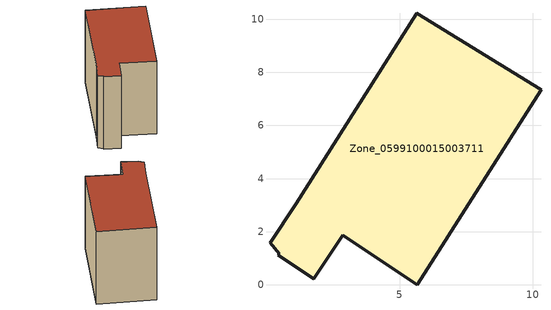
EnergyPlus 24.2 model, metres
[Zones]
Zone_0599100015003711
 floor ground (C_G): 5.65,0 2.85,1.86 1.77,0.23 0.43,1.12 0.46,1.18 0.12,1.58 1.09,3.04 5.63,10.23 10.31,7.35 z0.84
 wall outside (C_F): 0.46,1.18 0.43,1.12 1.77,0.23 2.85,1.86 5.65,0 10.31,7.35 5.63,10.23 1.09,3.04 0.12,1.58 0.46,1.18 z0.84:8.82
 roof outside (C_R): 0.43,1.12 1.77,0.23 2.85,1.86 5.65,0 10.31,7.35 5.63,10.23 1.09,3.04 0.12,1.58 0.46,1.18 z8.82
[BUILDING]
Pand.0599100015003711: North Axis=0; Terrain=City; Loads Convergence Tolerance Value=0.04; Temperature Convergence Tolerance Value=0.4; Solar Distribution=FullExterior; Maximum Number of Warmup Days=25; Minimum Number of Warmup Days=1
[Site:Location]
Rotterdam.The.Hague.AP_ZH_NLD Design_Conditions: Latitude=51.96; Longitude=4.45; Time Zone=1; Elevation=-4.5
[SITE:GROUNDTEMPERATURE:BUILDINGSURFACE]
18, 18, 18, 18, 18, 18, 18, 18, 18, 18, 18, 18
[MATERIAL] Thermal Absorptance=0.9; Solar Absorptance=0.7; Visible Absorptance=0.7
Name | Roughness | Thickness | Conductivity | Density | Specific Heat
G.TI.1965-1974 | MediumSmooth | 0.15 | 0.882353 | 540 | 1210
F.TI.1965-1974 | Rough | 0.3 | 0.697674 | 1920 | 840
R.TI.1965-1974 | MediumRough | 0.2 | 0.232558 | 1500 | 1000
[CONSTRUCTION]
C_G: G.TI.1965-1974
C_F: F.TI.1965-1974
C_R: R.TI.1965-1974
[ZONE]
Zone_0599100015003711: Type=1; Multiplier=1; Ceiling Height=Autocalculate; Volume=Autocalculate; Floor Area=autocalculate; Part of Total Floor Area=Yes
[ZONEINFILTRATION:DESIGNFLOWRATE]
Infil_Zone_0599100015003711: Zone or ZoneList or Space or SpaceList=Zone_0599100015003711; Schedule=AlwaysOn; Design Flow Rate Calculation Method=Flow/Area; Flow Rate per Floor Area=0.003; Constant Term Coefficient=1; Temperature Term Coefficient=0; Velocity Term Coefficient=0; Velocity Squared Term Coefficient=0
[HVACTEMPLATE:ZONE:IDEALLOADSAIRSYSTEM]
Zone_0599100015003711: Maximum Heating Supply Air Temperature=50; Minimum Cooling Supply Air Temperature=13; Maximum Heating Supply Air Humidity Ratio=0.0156; Minimum Cooling Supply Air Humidity Ratio=0.0077; Heating Limit=NoLimit; Cooling Limit=NoLimit; Dehumidification Control Type=ConstantSensibleHeatRatio; Cooling Sensible Heat Ratio=0.7; Dehumidification Setpoint=60; Humidification Control Type=None; Humidification Setpoint=30; Outdoor Air Method=None; Outdoor Air Flow Rate per Person=0.00944; Outdoor Air Flow Rate per Zone Floor Area=0; Outdoor Air Flow Rate per Zone=0; Demand Controlled Ventilation Type=None; Outdoor Air Economizer Type=NoEconomizer; Heat Recovery Type=None; Sensible Heat Recovery Effectiveness=0.7; Latent Heat Recovery Effectiveness=0.65
[ZONECONTROL:THERMOSTAT]
ThermostatControl_Zone_0599100015003711: Zone or ZoneList=Zone_0599100015003711; Control Type Schedule=DualSetpointControlType; Control 1=Thermostat_Zone_0599100015003711; Temperature Difference Between Cutout And Setpoint=0
[THERMOSTATSETPOINT:DUALSETPOINT]
Thermostat_Zone_0599100015003711: Heating Setpoint Temperature Schedule=HeatingSetpoint_Zone_0599100015003711; Cooling Setpoint Temperature Schedule=CoolingSetpoint_Zone_0599100015003711
[SCHEDULE:COMPACT]
HeatingSetpoint_Zone_0599100015003711: Through: 12/31, For: AllDays, Until: 24:00, 21
CoolingSetpoint_Zone_0599100015003711: Through: 12/31, For: AllDays, Until: 24:00, 24
DualSetpointControlType: Through: 12/31, For: AllDays, Until: 24:00, 4
AlwaysOn: Through: 12/31, For: AllDays, Until: 24:00, 1
